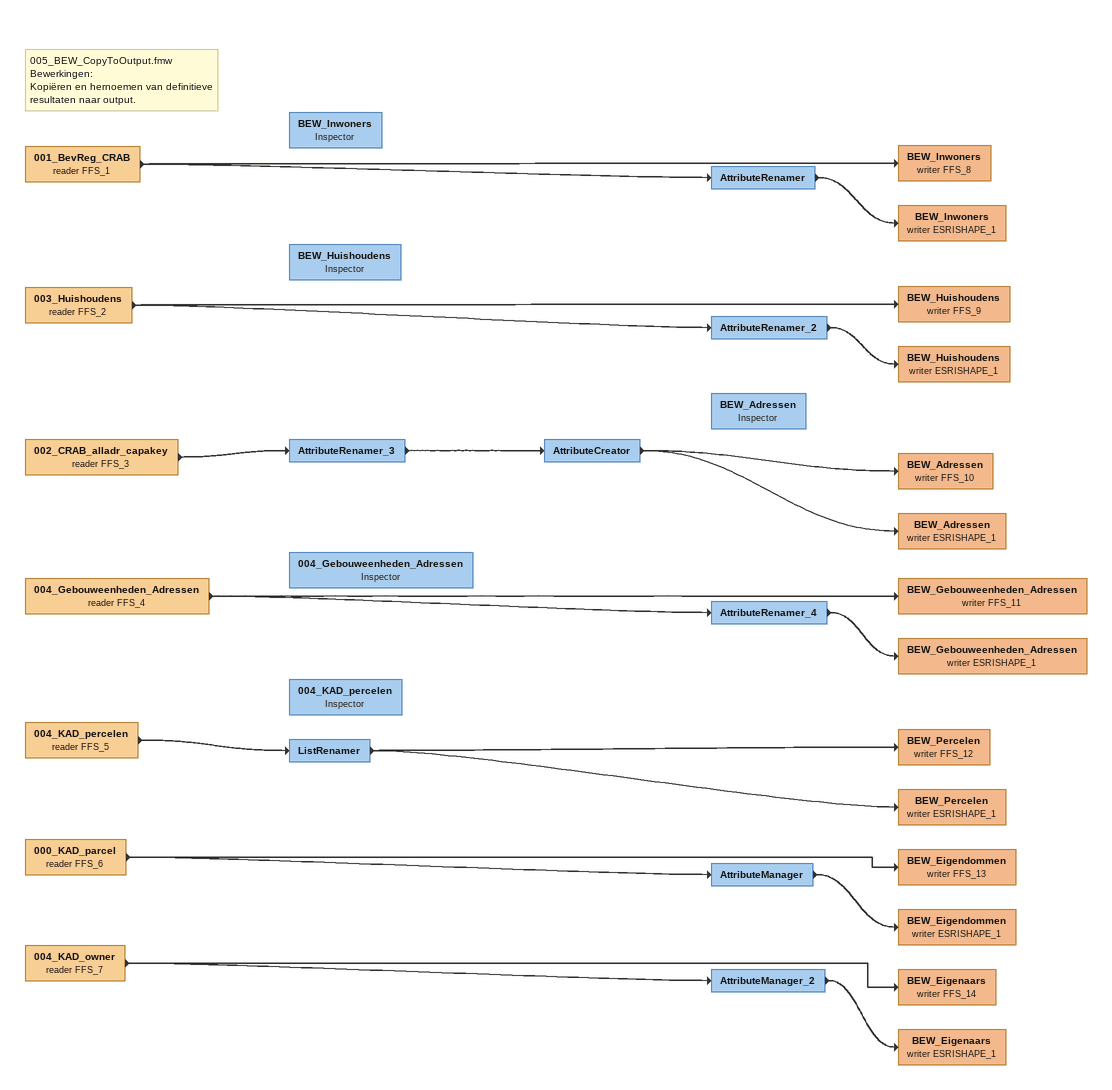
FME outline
Note: 005_BEW_CopyToOutput.fmw / Bewerkingen: / Kopiëren en hernoemen van definitieve resultaten naar output.
001_BevReg_CRAB (reader FFS_1)
    -> BEW_Inwoners (writer FFS_8)
    -> AttributeRenamer
BEW_Inwoners (writer FFS_8)
AttributeRenamer
    -> BEW_Inwoners (writer ESRISHAPE_1)
BEW_Inwoners (writer ESRISHAPE_1)
003_Huishoudens (reader FFS_2)
    -> BEW_Huishoudens (writer FFS_9)
    -> AttributeRenamer_2
BEW_Huishoudens (writer FFS_9)
AttributeRenamer_2
    -> BEW_Huishoudens (writer ESRISHAPE_1)
BEW_Huishoudens (writer ESRISHAPE_1)
002_CRAB_alladr_capakey (reader FFS_3)
    -> AttributeRenamer_3
AttributeRenamer_3
    -> AttributeCreator
AttributeCreator
    -> BEW_Adressen (writer FFS_10)
    -> BEW_Adressen (writer ESRISHAPE_1)
BEW_Adressen (writer FFS_10)
BEW_Adressen (writer ESRISHAPE_1)
004_Gebouweenheden_Adressen (reader FFS_4)
    -> BEW_Gebouweenheden_Adressen (writer FFS_11)
    -> AttributeRenamer_4
BEW_Gebouweenheden_Adressen (writer FFS_11)
AttributeRenamer_4
    -> BEW_Gebouweenheden_Adressen (writer ESRISHAPE_1)
BEW_Gebouweenheden_Adressen (writer ESRISHAPE_1)
004_KAD_percelen (reader FFS_5)
    -> ListRenamer
ListRenamer
    -> BEW_Percelen (writer FFS_12)
    -> BEW_Percelen (writer ESRISHAPE_1)
BEW_Percelen (writer FFS_12)
BEW_Percelen (writer ESRISHAPE_1)
000_KAD_parcel (reader FFS_6)
    -> AttributeManager
    -> BEW_Eigendommen (writer FFS_13)
BEW_Eigendommen (writer FFS_13)
AttributeManager
    -> BEW_Eigendommen (writer ESRISHAPE_1)
BEW_Eigendommen (writer ESRISHAPE_1)
004_KAD_owner (reader FFS_7)
    -> BEW_Eigenaars (writer FFS_14)
    -> AttributeManager_2
BEW_Eigenaars (writer FFS_14)
AttributeManager_2
    -> BEW_Eigenaars (writer ESRISHAPE_1)
BEW_Eigenaars (writer ESRISHAPE_1)
BEW_Inwoners: Inspector
BEW_Huishoudens: Inspector
004_Gebouweenheden_Adressen: Inspector
004_KAD_percelen: Inspector
BEW_Adressen: Inspector
